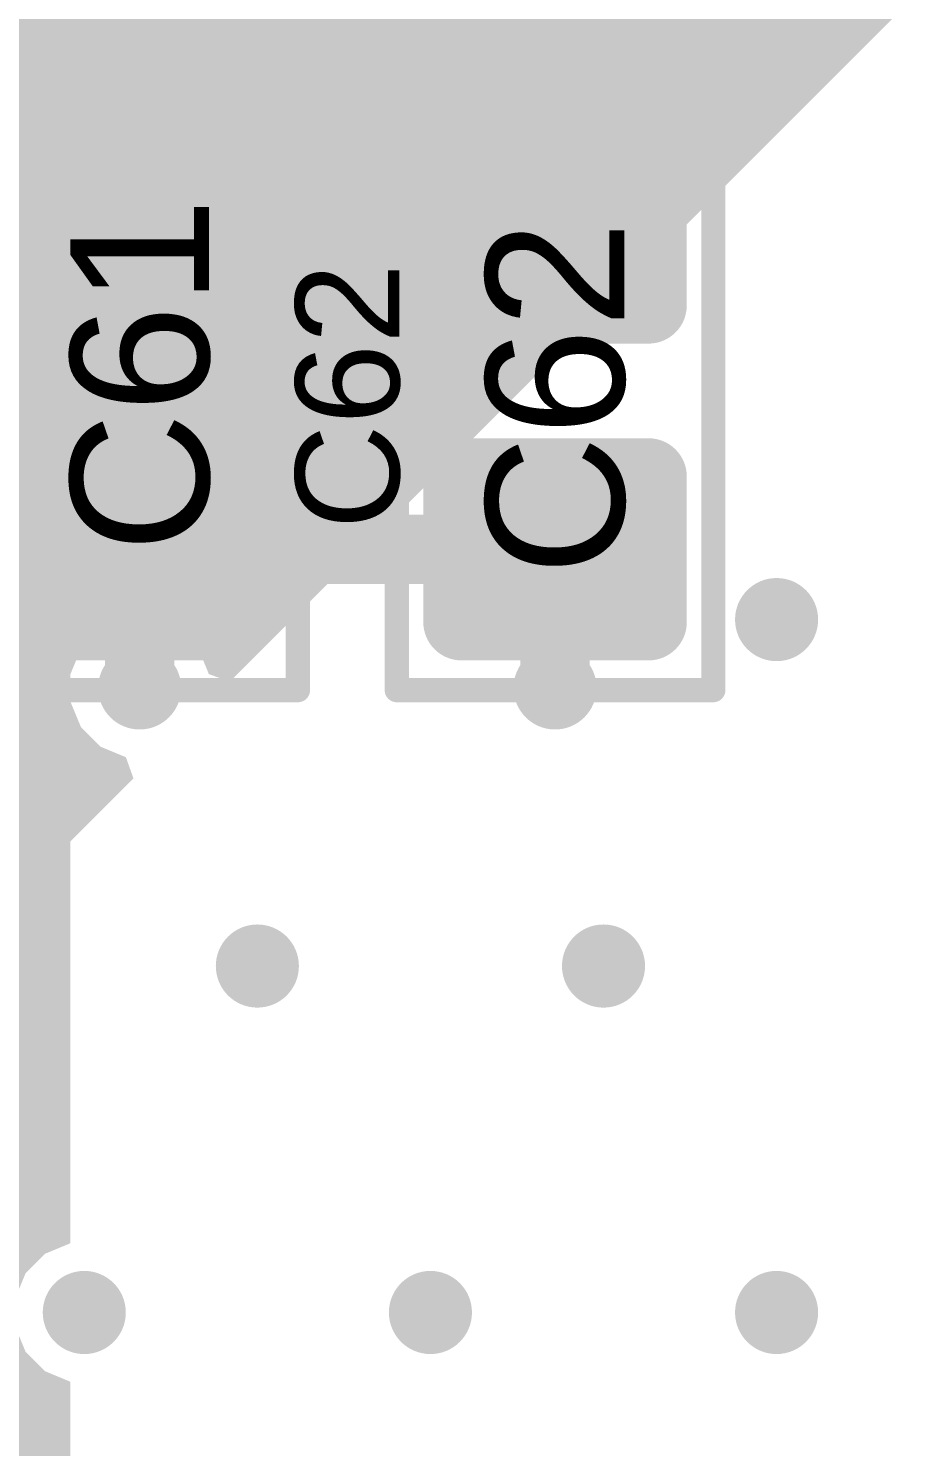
# Model space of a CAD drawing. Header units: inches. Extents: x -3 to 191, y -18 to 93.
# Drawn here: x 104.7 to 111.03, y 13.13 to 23.37 of the extents above; entities that cross this region are included whole.
import ezdxf

# ---------------------------------------------------------------- set-up
doc = ezdxf.new("R2010")
doc.units = ezdxf.units.IN
for name, color, linetype in [('Bottom Layer', 5, 'Continuous'), ('GND 1', 90, 'Continuous'), ('GND 2', 156, 'Continuous'), ('Mechanical 13', 56, 'Continuous'), ('PWR', 16, 'Continuous'), ('Signal L4', 76, 'Continuous'), ('Top Layer', 1, 'Continuous'), ('Top Overlay', 2, 'Continuous'), ('Top Paste', 8, 'Continuous'), ('Top Solder', 216, 'Continuous'), ('Via Holes', 16, 'Continuous')]:
    doc.layers.add(name, color=color, linetype=linetype)
doc.styles.add('Arial', font='', dxfattribs={"height": 0.2})
doc.styles.get('Arial').set_extended_font_data('Arial')

# ---------------------------------------------------------------- blocks, each defined once
blk = doc.blocks.new('CAP_0805_463')
at = {"layer": 'Top Layer'}
h = blk.add_hatch(color=1, dxfattribs=at)
edge = h.paths.add_edge_path()
edge.add_arc((-1.66799895, 0.67499865), 0.17500092, 90, 180)
edge.add_line((-1.84299987, 0.67499865), (-1.84299987, -0.67499865))
edge.add_arc((-1.66799895, -0.67499865), 0.17500092, 180, 270)
edge.add_line((-1.66799895, -0.84999957), (-0.6180010500000002, -0.84999957))
edge.add_arc((-0.61800105, -0.67499865), 0.17500092, 270, 360)
edge.add_line((-0.44300013, -0.67499865), (-0.44300013, 0.67499865))
edge.add_arc((-0.61800105, 0.67499865), 0.17500092, 0, 90)
edge.add_line((-0.61800105, 0.84999957), (-1.66799895, 0.84999957))
h = blk.add_hatch(color=1, dxfattribs=at)
edge = h.paths.add_edge_path()
edge.add_arc((0.61800105, 0.67499865), 0.17500092, 90, 180)
edge.add_line((0.44300013, 0.67499865), (0.44300013, -0.67499865))
edge.add_arc((0.61800105, -0.67499865), 0.17500092, 180, 270)
edge.add_line((0.61800105, -0.84999957), (1.66799895, -0.84999957))
edge.add_arc((1.66799895, -0.67499865), 0.17500092, 270, 360)
edge.add_line((1.84299987, -0.67499865), (1.84299987, 0.67499865))
edge.add_arc((1.66799895, 0.67499865), 0.17500092, 0, 90)
edge.add_line((1.66799895, 0.84999957), (0.6180010500000002, 0.84999957))
at = {"layer": 'Top Paste'}
h = blk.add_hatch(color=8, dxfattribs=at)
edge = h.paths.add_edge_path()
edge.add_arc((-1.66799895, 0.67499865), 0.17500092, 90, 180)
edge.add_line((-1.84299987, 0.67499865), (-1.84299987, -0.67499865))
edge.add_arc((-1.66799895, -0.67499865), 0.17500092, 180, 270)
edge.add_line((-1.66799895, -0.84999957), (-0.6180010500000002, -0.84999957))
edge.add_arc((-0.61800105, -0.67499865), 0.17500092, 270, 360)
edge.add_line((-0.44300013, -0.67499865), (-0.44300013, 0.67499865))
edge.add_arc((-0.61800105, 0.67499865), 0.17500092, 0, 90)
edge.add_line((-0.61800105, 0.84999957), (-1.66799895, 0.84999957))
h = blk.add_hatch(color=8, dxfattribs=at)
edge = h.paths.add_edge_path()
edge.add_arc((0.61800105, 0.67499865), 0.17500092, 90, 180)
edge.add_line((0.44300013, 0.67499865), (0.44300013, -0.67499865))
edge.add_arc((0.61800105, -0.67499865), 0.17500092, 180, 270)
edge.add_line((0.61800105, -0.84999957), (1.66799895, -0.84999957))
edge.add_arc((1.66799895, -0.67499865), 0.17500092, 270, 360)
edge.add_line((1.84299987, -0.67499865), (1.84299987, 0.67499865))
edge.add_arc((1.66799895, 0.67499865), 0.17500092, 0, 90)
edge.add_line((1.66799895, 0.84999957), (0.6180010500000002, 0.84999957))
at = {"layer": 'Top Solder'}
h = blk.add_hatch(color=216, dxfattribs=at)
edge = h.paths.add_edge_path()
edge.add_arc((-1.66799895, 0.67499865), 0.2766009199999999, 90, 180)
edge.add_line((-1.94459987, 0.67499865), (-1.94459987, -0.67499865))
edge.add_arc((-1.66799895, -0.67499865), 0.2766009199999999, 180, 270)
edge.add_line((-1.66799895, -0.95159957), (-0.6180010500000002, -0.95159957))
edge.add_arc((-0.61800105, -0.67499865), 0.2766009199999999, 270, 360)
edge.add_line((-0.34140013, -0.67499865), (-0.34140013, 0.67499865))
edge.add_arc((-0.61800105, 0.67499865), 0.2766009199999999, 0, 90)
edge.add_line((-0.61800105, 0.95159957), (-1.66799895, 0.95159957))
h = blk.add_hatch(color=216, dxfattribs=at)
edge = h.paths.add_edge_path()
edge.add_arc((0.61800105, 0.67499865), 0.2766009199999999, 90, 180)
edge.add_line((0.34140013, 0.67499865), (0.34140013, -0.67499865))
edge.add_arc((0.61800105, -0.67499865), 0.2766009199999999, 180, 270)
edge.add_line((0.61800105, -0.95159957), (1.66799895, -0.95159957))
edge.add_arc((1.66799895, -0.67499865), 0.2766009199999999, 270, 360)
edge.add_line((1.94459987, -0.67499865), (1.94459987, 0.67499865))
edge.add_arc((1.66799895, 0.67499865), 0.2766009199999999, 0, 90)
edge.add_line((1.66799895, 0.95159957), (0.6180010500000002, 0.95159957))
at = {"layer": 'Mechanical 13'}
for points in [[(-2.159, 1.143, 0.17500092, 0.17500092, 0), (-2.159, -1.143, 0.17500092, 0.17500092, 0)], [(-2.159, 1.143, 0.17500092, 0.17500092, 0), (2.159, 1.143, 0.17500092, 0.17500092, 0)], [(2.159, 1.143, 0.17500092, 0.17500092, 0), (2.159, -1.143, 0.17500092, 0.17500092, 0)], [(-2.159, -1.143, 0.17500092, 0.17500092, 0), (2.159, -1.143, 0.17500092, 0.17500092, 0)]]:
    blk.add_lwpolyline(points, format="xyseb", dxfattribs=at)
for points in [[(-2.20274896, 1.143, 0.08750045999999999, 0.08750045999999999, 1), (-2.11525104, 1.143, 0.08750045999999999, 0.08750045999999999, 1)], [(-2.20274896, 1.143, 0.08750045999999999, 0.08750045999999999, 1), (-2.11525104, 1.143, 0.08750045999999999, 0.08750045999999999, 1)], [(2.11525104, 1.143, 0.08750045999999999, 0.08750045999999999, 1), (2.20274896, 1.143, 0.08750045999999999, 0.08750045999999999, 1)], [(2.11525104, 1.143, 0.08750045999999999, 0.08750045999999999, 1), (2.20274896, 1.143, 0.08750045999999999, 0.08750045999999999, 1)], [(-2.20274896, -1.143, 0.08750045999999999, 0.08750045999999999, 1), (-2.11525104, -1.143, 0.08750045999999999, 0.08750045999999999, 1)], [(-2.20274896, -1.143, 0.08750045999999999, 0.08750045999999999, 1), (-2.11525104, -1.143, 0.08750045999999999, 0.08750045999999999, 1)], [(2.11525104, -1.143, 0.08750045999999999, 0.08750045999999999, 1), (2.20274896, -1.143, 0.08750045999999999, 0.08750045999999999, 1)], [(2.11525104, -1.143, 0.08750045999999999, 0.08750045999999999, 1), (2.20274896, -1.143, 0.08750045999999999, 0.08750045999999999, 1)]]:
    blk.add_lwpolyline(points, format="xyseb", close=True, dxfattribs=at)
at = {"layer": 'Mechanical 13', "style": 'Arial'}
blk.add_text('C62', height=1.00000054, dxfattribs=at).set_placement((-1.33290056, -0.49983644))
blk = doc.blocks.new('CAP_0805_464')
at = {"layer": 'Top Layer'}
h = blk.add_hatch(color=1, dxfattribs=at)
edge = h.paths.add_edge_path()
edge.add_arc((-1.66799895, 0.67499865), 0.17500092, 90, 180)
edge.add_line((-1.84299987, 0.67499865), (-1.84299987, -0.67499865))
edge.add_arc((-1.66799895, -0.67499865), 0.17500092, 180, 270)
edge.add_line((-1.66799895, -0.84999957), (-0.6180010500000002, -0.84999957))
edge.add_arc((-0.61800105, -0.67499865), 0.17500092, 270, 360)
edge.add_line((-0.44300013, -0.67499865), (-0.44300013, 0.67499865))
edge.add_arc((-0.61800105, 0.67499865), 0.17500092, 0, 90)
edge.add_line((-0.61800105, 0.84999957), (-1.66799895, 0.84999957))
h = blk.add_hatch(color=1, dxfattribs=at)
edge = h.paths.add_edge_path()
edge.add_arc((0.61800105, 0.67499865), 0.17500092, 90, 180)
edge.add_line((0.44300013, 0.67499865), (0.44300013, -0.67499865))
edge.add_arc((0.61800105, -0.67499865), 0.17500092, 180, 270)
edge.add_line((0.61800105, -0.84999957), (1.66799895, -0.84999957))
edge.add_arc((1.66799895, -0.67499865), 0.17500092, 270, 360)
edge.add_line((1.84299987, -0.67499865), (1.84299987, 0.67499865))
edge.add_arc((1.66799895, 0.67499865), 0.17500092, 0, 90)
edge.add_line((1.66799895, 0.84999957), (0.6180010500000002, 0.84999957))
at = {"layer": 'Top Paste'}
h = blk.add_hatch(color=8, dxfattribs=at)
edge = h.paths.add_edge_path()
edge.add_arc((-1.66799895, 0.67499865), 0.17500092, 90, 180)
edge.add_line((-1.84299987, 0.67499865), (-1.84299987, -0.67499865))
edge.add_arc((-1.66799895, -0.67499865), 0.17500092, 180, 270)
edge.add_line((-1.66799895, -0.84999957), (-0.6180010500000002, -0.84999957))
edge.add_arc((-0.61800105, -0.67499865), 0.17500092, 270, 360)
edge.add_line((-0.44300013, -0.67499865), (-0.44300013, 0.67499865))
edge.add_arc((-0.61800105, 0.67499865), 0.17500092, 0, 90)
edge.add_line((-0.61800105, 0.84999957), (-1.66799895, 0.84999957))
h = blk.add_hatch(color=8, dxfattribs=at)
edge = h.paths.add_edge_path()
edge.add_arc((0.61800105, 0.67499865), 0.17500092, 90, 180)
edge.add_line((0.44300013, 0.67499865), (0.44300013, -0.67499865))
edge.add_arc((0.61800105, -0.67499865), 0.17500092, 180, 270)
edge.add_line((0.61800105, -0.84999957), (1.66799895, -0.84999957))
edge.add_arc((1.66799895, -0.67499865), 0.17500092, 270, 360)
edge.add_line((1.84299987, -0.67499865), (1.84299987, 0.67499865))
edge.add_arc((1.66799895, 0.67499865), 0.17500092, 0, 90)
edge.add_line((1.66799895, 0.84999957), (0.6180010500000002, 0.84999957))
at = {"layer": 'Top Solder'}
h = blk.add_hatch(color=216, dxfattribs=at)
edge = h.paths.add_edge_path()
edge.add_arc((-1.66799895, 0.67499865), 0.2766009199999999, 90, 180)
edge.add_line((-1.94459987, 0.67499865), (-1.94459987, -0.67499865))
edge.add_arc((-1.66799895, -0.67499865), 0.2766009199999999, 180, 270)
edge.add_line((-1.66799895, -0.95159957), (-0.6180010500000002, -0.95159957))
edge.add_arc((-0.61800105, -0.67499865), 0.2766009199999999, 270, 360)
edge.add_line((-0.34140013, -0.67499865), (-0.34140013, 0.67499865))
edge.add_arc((-0.61800105, 0.67499865), 0.2766009199999999, 0, 90)
edge.add_line((-0.61800105, 0.95159957), (-1.66799895, 0.95159957))
h = blk.add_hatch(color=216, dxfattribs=at)
edge = h.paths.add_edge_path()
edge.add_arc((0.61800105, 0.67499865), 0.2766009199999999, 90, 180)
edge.add_line((0.34140013, 0.67499865), (0.34140013, -0.67499865))
edge.add_arc((0.61800105, -0.67499865), 0.2766009199999999, 180, 270)
edge.add_line((0.61800105, -0.95159957), (1.66799895, -0.95159957))
edge.add_arc((1.66799895, -0.67499865), 0.2766009199999999, 270, 360)
edge.add_line((1.94459987, -0.67499865), (1.94459987, 0.67499865))
edge.add_arc((1.66799895, 0.67499865), 0.2766009199999999, 0, 90)
edge.add_line((1.66799895, 0.95159957), (0.6180010500000002, 0.95159957))
at = {"layer": 'Mechanical 13'}
for points in [[(-2.159, 1.143, 0.17500092, 0.17500092, 0), (-2.159, -1.143, 0.17500092, 0.17500092, 0)], [(-2.159, 1.143, 0.17500092, 0.17500092, 0), (2.159, 1.143, 0.17500092, 0.17500092, 0)], [(2.159, 1.143, 0.17500092, 0.17500092, 0), (2.159, -1.143, 0.17500092, 0.17500092, 0)], [(-2.159, -1.143, 0.17500092, 0.17500092, 0), (2.159, -1.143, 0.17500092, 0.17500092, 0)]]:
    blk.add_lwpolyline(points, format="xyseb", dxfattribs=at)
for points in [[(-2.20274896, 1.143, 0.08750045999999999, 0.08750045999999999, 1), (-2.11525104, 1.143, 0.08750045999999999, 0.08750045999999999, 1)], [(-2.20274896, 1.143, 0.08750045999999999, 0.08750045999999999, 1), (-2.11525104, 1.143, 0.08750045999999999, 0.08750045999999999, 1)], [(2.11525104, 1.143, 0.08750045999999999, 0.08750045999999999, 1), (2.20274896, 1.143, 0.08750045999999999, 0.08750045999999999, 1)], [(2.11525104, 1.143, 0.08750045999999999, 0.08750045999999999, 1), (2.20274896, 1.143, 0.08750045999999999, 0.08750045999999999, 1)], [(-2.20274896, -1.143, 0.08750045999999999, 0.08750045999999999, 1), (-2.11525104, -1.143, 0.08750045999999999, 0.08750045999999999, 1)], [(-2.20274896, -1.143, 0.08750045999999999, 0.08750045999999999, 1), (-2.11525104, -1.143, 0.08750045999999999, 0.08750045999999999, 1)], [(2.11525104, -1.143, 0.08750045999999999, 0.08750045999999999, 1), (2.20274896, -1.143, 0.08750045999999999, 0.08750045999999999, 1)], [(2.11525104, -1.143, 0.08750045999999999, 0.08750045999999999, 1), (2.20274896, -1.143, 0.08750045999999999, 0.08750045999999999, 1)]]:
    blk.add_lwpolyline(points, format="xyseb", close=True, dxfattribs=at)
at = {"layer": 'Mechanical 13', "style": 'Arial'}
blk.add_text('C61', height=1.00000054, dxfattribs=at).set_placement((-1.16628926, -0.49983898))

msp = doc.modelspace()

# ---------------------------------------------------------------- hatches: boundary and pattern name
at = {"layer": 'Bottom Layer'}
h = msp.add_hatch(color=5, dxfattribs=at)
edge = h.paths.add_edge_path()
edge.add_arc((107.00001206, 21.89299914), 0.2999994, 0, 360)
h = msp.add_hatch(color=5, dxfattribs=at)
edge = h.paths.add_edge_path()
edge.add_arc((110.10001602, 19.0999999), 0.2999994, 0, 360)
h = msp.add_hatch(color=5, dxfattribs=at)
edge = h.paths.add_edge_path()
edge.add_arc((105.49999982, 18.6069986), 0.2999994, 0, 360)
h = msp.add_hatch(color=5, dxfattribs=at)
edge = h.paths.add_edge_path()
edge.add_arc((108.4999989, 18.6069986), 0.2999994, 0, 360)
h = msp.add_hatch(color=5, dxfattribs=at)
edge = h.paths.add_edge_path()
edge.add_arc((106.3500159, 16.59999982), 0.2999994, 0, 360)
h = msp.add_hatch(color=5, dxfattribs=at)
edge = h.paths.add_edge_path()
edge.add_arc((108.85001598, 16.59999982), 0.2999994, 0, 360)
h = msp.add_hatch(color=5, dxfattribs=at)
edge = h.paths.add_edge_path()
edge.add_arc((105.10001586, 14.09999974), 0.2999994, 0, 360)
h = msp.add_hatch(color=5, dxfattribs=at)
edge = h.paths.add_edge_path()
edge.add_arc((107.60001594, 14.09999974), 0.2999994, 0, 360)
h = msp.add_hatch(color=5, dxfattribs=at)
edge = h.paths.add_edge_path()
edge.add_arc((110.10001602, 14.09999974), 0.2999994, 0, 360)
at = {"layer": 'GND 1'}
h = msp.add_hatch(color=90, dxfattribs=at)
edge = h.paths.add_edge_path()
edge.add_arc((107.00001206, 21.89299914), 0.2999994, 0, 360)
h = msp.add_hatch(color=90, dxfattribs=at)
edge = h.paths.add_edge_path()
edge.add_arc((110.10001602, 19.0999999), 0.2999994, 0, 360)
h = msp.add_hatch(color=90, dxfattribs=at)
edge = h.paths.add_edge_path()
edge.add_arc((105.49999982, 18.6069986), 0.2999994, 0, 360)
h = msp.add_hatch(color=90, dxfattribs=at)
edge = h.paths.add_edge_path()
edge.add_arc((108.4999989, 18.6069986), 0.2999994, 0, 360)
h = msp.add_hatch(color=90, dxfattribs=at)
edge = h.paths.add_edge_path()
edge.add_arc((106.3500159, 16.59999982), 0.2999994, 0, 360)
h = msp.add_hatch(color=90, dxfattribs=at)
edge = h.paths.add_edge_path()
edge.add_arc((108.85001598, 16.59999982), 0.2999994, 0, 360)
h = msp.add_hatch(color=90, dxfattribs=at)
edge = h.paths.add_edge_path()
edge.add_arc((105.10001586, 14.09999974), 0.2999994, 0, 360)
h = msp.add_hatch(color=90, dxfattribs=at)
edge = h.paths.add_edge_path()
edge.add_arc((107.60001594, 14.09999974), 0.2999994, 0, 360)
h = msp.add_hatch(color=90, dxfattribs=at)
edge = h.paths.add_edge_path()
edge.add_arc((110.10001602, 14.09999974), 0.2999994, 0, 360)
at = {"layer": 'GND 2'}
h = msp.add_hatch(color=156, dxfattribs=at)
edge = h.paths.add_edge_path()
edge.add_arc((107.00001206, 21.89299914), 0.2999994, 0, 360)
h = msp.add_hatch(color=156, dxfattribs=at)
edge = h.paths.add_edge_path()
edge.add_arc((110.10001602, 19.0999999), 0.2999994, 0, 360)
h = msp.add_hatch(color=156, dxfattribs=at)
edge = h.paths.add_edge_path()
edge.add_arc((105.49999982, 18.6069986), 0.2999994, 0, 360)
h = msp.add_hatch(color=156, dxfattribs=at)
edge = h.paths.add_edge_path()
edge.add_arc((108.4999989, 18.6069986), 0.2999994, 0, 360)
h = msp.add_hatch(color=156, dxfattribs=at)
edge = h.paths.add_edge_path()
edge.add_arc((106.3500159, 16.59999982), 0.2999994, 0, 360)
h = msp.add_hatch(color=156, dxfattribs=at)
edge = h.paths.add_edge_path()
edge.add_arc((108.85001598, 16.59999982), 0.2999994, 0, 360)
h = msp.add_hatch(color=156, dxfattribs=at)
edge = h.paths.add_edge_path()
edge.add_arc((105.10001586, 14.09999974), 0.2999994, 0, 360)
h = msp.add_hatch(color=156, dxfattribs=at)
edge = h.paths.add_edge_path()
edge.add_arc((107.60001594, 14.09999974), 0.2999994, 0, 360)
h = msp.add_hatch(color=156, dxfattribs=at)
edge = h.paths.add_edge_path()
edge.add_arc((110.10001602, 14.09999974), 0.2999994, 0, 360)
at = {"layer": 'PWR'}
h = msp.add_hatch(color=16, dxfattribs=at)
h.paths.add_polyline_path([(129.50000008, 26.9999968), (127.50000154, 25.0000008), (112.50000106, 25.0000008), (108.4999989, 20.99999864), (106.15200004, 18.65199978), (105.99999882, 18.70645738), (105.9238801, 18.89022638), (105.7832276, 19.03087888), (105.59945606, 19.1069976), (105.40054358, 19.1069976), (105.21677204, 19.03087888), (105.07611954, 18.89022638), (105.00000082, 18.70645484), (105.00000082, 18.50754236), (105.07611954, 18.32377082), (105.21677204, 18.18311832), (105.40054104, 18.1069996), (105.45499864, 17.95499838), (105.00000082, 17.49999802), (105.00000082, 14.5997676), (104.81678808, 14.52388002), (104.67613558, 14.38322752), (104.60001686, 14.19945598), (104.60001686, 14.0005435), (104.67613558, 13.81677196), (104.81678808, 13.67611946), (105.00000082, 13.60023188), (104.99999828, 9.599767439999999), (104.81678808, 9.52387986), (104.67613558, 9.38322736), (104.60001686, 9.199455819999999), (104.60001686, 9.00054334), (104.67613558, 8.8167718), (104.81678808, 8.6761193), (104.99999828, 8.60023172), (104.99999828, 7.4999977), (105.8500169, 6.649981619999999), (105.8500169, 6.50054326), (105.92613562, 6.316771719999999), (106.06678812, 6.176119219999999), (106.25055966, 6.100000499999999), (106.39999802, 6.100000499999999), (106.49999782, 6.000000699999999), (146.0000001, 6.000000699999999), (146.14409684, 6.144097439999999), (146.25056094, 6.100000499999999), (146.44947342, 6.100000499999999), (146.63324496, 6.176119219999999), (146.77389746, 6.316771719999999), (146.85001618, 6.50054326), (146.85001618, 6.699455739999999), (146.80591924, 6.8059173), (147.49999964, 7.4999977), (147.49999964, 21.69289032), (147.543012, 21.73590268), (147.61913072, 21.91967422), (147.61913072, 22.1185867), (147.543012, 22.30235824), (147.49999964, 22.3453706), (147.49999964, 25.9999988), (147.83215036, 26.33214952), (147.87023258, 26.34792291999999), (148.01088508, 26.48857542), (148.02665848, 26.52665764), (148.19801704, 26.69801619999999), (148.35001826, 26.63505468), (148.35001826, 26.5005439), (148.42613698, 26.31677236), (148.56678948, 26.17611986), (148.75056102, 26.10000114), (148.9494735, 26.10000114), (149.13324504, 26.17611986), (149.27389754, 26.31677236), (149.35001626, 26.5005439), (149.35001626, 26.69945638), (149.27389754, 26.88322792), (149.13324504, 27.02388042), (148.9494735, 27.09999914), (148.81496272, 27.09999914), (148.7520012, 27.25200036), (148.9880434, 27.48804256), (149.08047146, 27.48804256), (149.264243, 27.56416128), (149.4048955, 27.70481378), (149.48101422, 27.88858532), (149.48101422, 27.98101338), (150.15905706, 28.65905622), (150.254716, 28.56339728), (150.43848754, 28.48727856), (150.63740002, 28.48727856), (150.82117156, 28.56339728), (150.96182406, 28.70404978), (151.03794278, 28.88782132), (151.03794278, 29.00000042), (152.10024444, 29.00000042), (152.1761371, 28.81677244), (152.3167896, 28.67611994), (152.50056114, 28.60000122), (152.69947362, 28.60000122), (152.88324516, 28.67611994), (153.02389766, 28.81677244), (153.09979032, 29.00000042), (154.60024452, 29.00000042), (154.67613718, 28.81677244), (154.81678968, 28.67611994), (155.00056122, 28.60000122), (155.1994737, 28.60000122), (155.38324524, 28.67611994), (155.52389774, 28.81677244), (155.5997904, 29.00000042), (156.00000042, 29.00000042), (156.00000042, 27.50000088), (154.49999834, 25.9999988), (152.49999726, 25.9999988), (150.74044782, 24.24044936), (150.56618096, 24.28114524), (150.52389758, 24.38322784), (150.38324508, 24.52388034), (150.19947354, 24.59999906), (150.00056106, 24.59999906), (149.81678952, 24.52388034), (149.67613702, 24.38322784), (149.6000183, 24.1994563), (149.6000183, 24.00054382), (149.67613702, 23.81677228), (149.81678952, 23.67611978), (149.91887212, 23.6338364), (149.99999972, 23.49999872), (149.99999972, 19.59976522), (149.81678952, 19.52388018), (149.67613702, 19.38322768), (149.6000183, 19.19945614), (149.6000183, 19.00054366), (149.67613702, 18.81677212), (149.81678952, 18.67611962), (149.99999972, 18.60023458), (149.99999972, 14.59976506), (149.81678952, 14.52388002), (149.67613702, 14.38322752), (149.6000183, 14.19945598), (149.6000183, 14.0005435), (149.67613702, 13.81677196), (149.81678952, 13.67611946), (149.99999972, 13.60023442), (149.99999972, 9.599764899999998), (149.81678952, 9.52387986), (149.67613702, 9.38322736), (149.6000183, 9.199455819999999), (149.6000183, 9.00054334), (149.67613702, 8.8167718), (149.81678952, 8.6761193), (149.99999972, 8.600234259999999), (149.99999972, 4.59976474), (149.81678952, 4.5238797), (149.67613702, 4.383227199999999), (149.6000183, 4.19945566), (149.6000183, 4.000543179999999), (149.67613702, 3.81677164), (149.81678952, 3.67611914), (149.99999972, 3.6002341), (149.99999972, 2.99999908), (101.5000002, 2.99999908), (101.5000002, 6.120930099999999), (101.63324352, 6.176119219999999), (101.77389602, 6.316771719999999), (101.85001474, 6.50054326), (101.85001474, 6.699455739999999), (101.77389602, 6.883227279999999), (101.63324352, 7.02387978), (101.5000002, 7.079068899999999), (101.5000002, 11.12093026), (101.63324352, 11.17611938), (101.77389602, 11.31677188), (101.85001474, 11.50054342), (101.85001474, 11.6994559), (101.77389602, 11.88322744), (101.63324352, 12.02387994), (101.5000002, 12.07906906), (101.5000002, 29.49999942), (103.50000128, 31.5000005), (110.85024312, 31.5000005), (110.92613578, 31.31677252), (111.06678828, 31.17612002), (111.25055982, 31.1000013), (111.4494723, 31.1000013), (111.63324384, 31.17612002), (111.77389634, 31.31677252), (111.849789, 31.5000005), (113.3502432, 31.5000005), (113.42613586, 31.31677252), (113.56678836, 31.17612002), (113.7505599, 31.1000013), (113.94947238, 31.1000013), (114.13324392, 31.17612002), (114.27389642, 31.31677252), (114.34978908, 31.5000005), (115.85024328, 31.5000005), (115.92613594, 31.31677252), (116.06678844, 31.17612002), (116.25055998, 31.1000013), (116.44947246, 31.1000013), (116.633244, 31.17612002), (116.7738965, 31.31677252), (116.84978916, 31.5000005), (118.35024336, 31.5000005), (118.42613602, 31.31677252), (118.56678852, 31.17612002), (118.75056006, 31.1000013), (118.94947254, 31.1000013), (119.13324408, 31.17612002), (119.27389658, 31.31677252), (119.34978924, 31.5000005), (120.85024344, 31.5000005), (120.9261361, 31.31677252), (121.0667886, 31.17612002), (121.25056014, 31.1000013), (121.44947262, 31.1000013), (121.63324416, 31.17612002), (121.77389666, 31.31677252), (121.84978932, 31.5000005), (123.35024352, 31.5000005), (123.42613618, 31.31677252), (123.56678868, 31.17612002), (123.75056022, 31.1000013), (123.9494727, 31.1000013), (124.13324424, 31.17612002), (124.27389674, 31.31677252), (124.3497894, 31.5000005), (125.8502436, 31.5000005), (125.92613626, 31.31677252), (126.06678876, 31.17612002), (126.2505603, 31.1000013), (126.44947278, 31.1000013), (126.63324432, 31.17612002), (126.77389682, 31.31677252), (126.84978948, 31.5000005), (128.35024368, 31.5000005), (128.42613634, 31.31677252), (128.56678884, 31.17612002), (128.75056038, 31.1000013), (128.94947286, 31.1000013), (129.1332444, 31.17612002), (129.2738969, 31.31677252), (129.34978956, 31.5000005), (129.50000008, 31.5000005)])
h.paths.add_polyline_path([(125.19947274, 29.59999922), (125.00056026, 29.59999922), (124.81678872, 29.5238805), (124.67613622, 29.383228), (124.6000175, 29.19945646), (124.6000175, 29.00054398), (124.67613622, 28.81677244), (124.81678872, 28.67611994), (125.00056026, 28.60000122), (125.19947274, 28.60000122), (125.38324428, 28.67611994), (125.52389678, 28.81677244), (125.6000155, 29.00054398), (125.6000155, 29.19945646), (125.52389678, 29.383228), (125.38324428, 29.5238805)], flags=0)
h.paths.add_polyline_path([(122.69947266, 29.59999922), (122.50056018, 29.59999922), (122.31678864, 29.5238805), (122.17613614, 29.383228), (122.10001742, 29.19945646), (122.10001742, 29.00054398), (122.17613614, 28.81677244), (122.31678864, 28.67611994), (122.50056018, 28.60000122), (122.69947266, 28.60000122), (122.8832442, 28.67611994), (123.0238967, 28.81677244), (123.10001542, 29.00054398), (123.10001542, 29.19945646), (123.0238967, 29.383228), (122.8832442, 29.5238805)], flags=0)
h.paths.add_polyline_path([(120.19947258, 29.59999922), (120.0005601, 29.59999922), (119.81678856, 29.5238805), (119.67613606, 29.383228), (119.60001734, 29.19945646), (119.60001734, 29.00054398), (119.67613606, 28.81677244), (119.81678856, 28.67611994), (120.0005601, 28.60000122), (120.19947258, 28.60000122), (120.38324412, 28.67611994), (120.52389662, 28.81677244), (120.60001534, 29.00054398), (120.60001534, 29.19945646), (120.52389662, 29.383228), (120.38324412, 29.5238805)], flags=0)
h.paths.add_polyline_path([(117.6994725, 29.59999922), (117.50056002, 29.59999922), (117.31678848, 29.5238805), (117.17613598, 29.383228), (117.10001726, 29.19945646), (117.10001726, 29.00054398), (117.17613598, 28.81677244), (117.31678848, 28.67611994), (117.50056002, 28.60000122), (117.6994725, 28.60000122), (117.88324404, 28.67611994), (118.02389654, 28.81677244), (118.10001526, 29.00054398), (118.10001526, 29.19945646), (118.02389654, 29.383228), (117.88324404, 29.5238805)], flags=0)
h.paths.add_polyline_path([(115.19947242, 29.59999922), (115.00055994, 29.59999922), (114.8167884, 29.5238805), (114.6761359, 29.383228), (114.60001718, 29.19945646), (114.60001718, 29.00054398), (114.6761359, 28.81677244), (114.8167884, 28.67611994), (115.00055994, 28.60000122), (115.19947242, 28.60000122), (115.38324396, 28.67611994), (115.52389646, 28.81677244), (115.60001518, 29.00054398), (115.60001518, 29.19945646), (115.52389646, 29.383228), (115.38324396, 29.5238805)], flags=0)
h.paths.add_polyline_path([(112.69947234, 29.59999922), (112.50055986, 29.59999922), (112.31678832, 29.5238805), (112.17613582, 29.383228), (112.1000171, 29.19945646), (112.1000171, 29.00054398), (112.17613582, 28.81677244), (112.31678832, 28.67611994), (112.50055986, 28.60000122), (112.69947234, 28.60000122), (112.88324388, 28.67611994), (113.02389638, 28.81677244), (113.1000151, 29.00054398), (113.1000151, 29.19945646), (113.02389638, 29.383228), (112.88324388, 29.5238805)], flags=0)
h.paths.add_polyline_path([(108.59945514, 27.10699684), (108.40054266, 27.10699684), (108.21677112, 27.03087812), (108.07611862, 26.89022562), (107.9999999, 26.70645408), (107.9999999, 26.5075416), (108.07611862, 26.32377006), (108.21677112, 26.18311756), (108.40054266, 26.10699884), (108.59945514, 26.10699884), (108.78322668, 26.18311756), (108.92387918, 26.32377006), (108.9999979, 26.5075416), (108.9999979, 26.70645408), (108.92387918, 26.89022562), (108.78322668, 27.03087812)], flags=0)
h.paths.add_polyline_path([(105.59945606, 27.10699684), (105.40054358, 27.10699684), (105.21677204, 27.03087812), (105.07611954, 26.89022562), (105.00000082, 26.70645408), (105.00000082, 26.5075416), (105.07611954, 26.32377006), (105.21677204, 26.18311756), (105.40054358, 26.10699884), (105.59945606, 26.10699884), (105.7832276, 26.18311756), (105.9238801, 26.32377006), (105.99999882, 26.5075416), (105.99999882, 26.70645408), (105.9238801, 26.89022562), (105.7832276, 27.03087812)], flags=0)
h.paths.add_polyline_path([(103.94947206, 27.09999914), (103.75055958, 27.09999914), (103.56678804, 27.02388042), (103.42613554, 26.88322792), (103.35001682, 26.69945638), (103.35001682, 26.5005439), (103.42613554, 26.31677236), (103.56678804, 26.17611986), (103.75055958, 26.10000114), (103.94947206, 26.10000114), (104.1332436, 26.17611986), (104.2738961, 26.31677236), (104.35001482, 26.5005439), (104.35001482, 26.69945638), (104.2738961, 26.88322792), (104.1332436, 27.02388042)], flags=0)
h.paths.add_polyline_path([(110.19947226, 24.59999906), (110.00055978, 24.59999906), (109.81678824, 24.52388034), (109.67613574, 24.38322784), (109.60001702, 24.1994563), (109.60001702, 24.00054382), (109.67613574, 23.81677228), (109.81678824, 23.67611978), (110.00055978, 23.60000106), (110.19947226, 23.60000106), (110.3832438, 23.67611978), (110.5238963, 23.81677228), (110.60001502, 24.00054382), (110.60001502, 24.1994563), (110.5238963, 24.38322784), (110.3832438, 24.52388034)], flags=0)
h.paths.add_polyline_path([(147.69947346, 4.599998419999999), (147.50056098, 4.599998419999999), (147.31678944, 4.5238797), (147.17613694, 4.383227199999999), (147.10001822, 4.19945566), (147.10001822, 4.000543179999999), (147.17613694, 3.81677164), (147.31678944, 3.67611914), (147.50056098, 3.60000042), (147.69947346, 3.60000042), (147.883245, 3.67611914), (148.0238975, 3.81677164), (148.10001622, 4.000543179999999), (148.10001622, 4.19945566), (148.0238975, 4.383227199999999), (147.883245, 4.5238797)], flags=0)
h = msp.add_hatch(color=16, dxfattribs=at)
edge = h.paths.add_edge_path()
edge.add_arc((107.00001206, 21.89299914), 0.2999994, 0, 360)
h = msp.add_hatch(color=16, dxfattribs=at)
edge = h.paths.add_edge_path()
edge.add_arc((110.10001602, 19.0999999), 0.2999994, 0, 360)
h = msp.add_hatch(color=16, dxfattribs=at)
edge = h.paths.add_edge_path()
edge.add_arc((105.49999982, 18.6069986), 0.2999994, 0, 360)
h = msp.add_hatch(color=16, dxfattribs=at)
edge = h.paths.add_edge_path()
edge.add_arc((108.4999989, 18.6069986), 0.2999994, 0, 360)
h = msp.add_hatch(color=16, dxfattribs=at)
edge = h.paths.add_edge_path()
edge.add_arc((106.3500159, 16.59999982), 0.2999994, 0, 360)
h = msp.add_hatch(color=16, dxfattribs=at)
edge = h.paths.add_edge_path()
edge.add_arc((108.85001598, 16.59999982), 0.2999994, 0, 360)
h = msp.add_hatch(color=16, dxfattribs=at)
edge = h.paths.add_edge_path()
edge.add_arc((105.10001586, 14.09999974), 0.2999994, 0, 360)
h = msp.add_hatch(color=16, dxfattribs=at)
edge = h.paths.add_edge_path()
edge.add_arc((107.60001594, 14.09999974), 0.2999994, 0, 360)
h = msp.add_hatch(color=16, dxfattribs=at)
edge = h.paths.add_edge_path()
edge.add_arc((110.10001602, 14.09999974), 0.2999994, 0, 360)
at = {"layer": 'Signal L4'}
h = msp.add_hatch(color=76, dxfattribs=at)
edge = h.paths.add_edge_path()
edge.add_arc((107.00001206, 21.89299914), 0.2999994, 0, 360)
h = msp.add_hatch(color=76, dxfattribs=at)
edge = h.paths.add_edge_path()
edge.add_arc((110.10001602, 19.0999999), 0.2999994, 0, 360)
h = msp.add_hatch(color=76, dxfattribs=at)
edge = h.paths.add_edge_path()
edge.add_arc((105.49999982, 18.6069986), 0.2999994, 0, 360)
h = msp.add_hatch(color=76, dxfattribs=at)
edge = h.paths.add_edge_path()
edge.add_arc((108.4999989, 18.6069986), 0.2999994, 0, 360)
h = msp.add_hatch(color=76, dxfattribs=at)
edge = h.paths.add_edge_path()
edge.add_arc((106.3500159, 16.59999982), 0.2999994, 0, 360)
h = msp.add_hatch(color=76, dxfattribs=at)
edge = h.paths.add_edge_path()
edge.add_arc((108.85001598, 16.59999982), 0.2999994, 0, 360)
h = msp.add_hatch(color=76, dxfattribs=at)
edge = h.paths.add_edge_path()
edge.add_arc((105.10001586, 14.09999974), 0.2999994, 0, 360)
h = msp.add_hatch(color=76, dxfattribs=at)
edge = h.paths.add_edge_path()
edge.add_arc((107.60001594, 14.09999974), 0.2999994, 0, 360)
h = msp.add_hatch(color=76, dxfattribs=at)
edge = h.paths.add_edge_path()
edge.add_arc((110.10001602, 14.09999974), 0.2999994, 0, 360)
at = {"layer": 'Top Layer'}
h = msp.add_hatch(color=1, dxfattribs=at)
edge = h.paths.add_edge_path()
edge.add_arc((107.00001206, 21.89299914), 0.2999994, 0, 360)
h = msp.add_hatch(color=1, dxfattribs=at)
edge = h.paths.add_edge_path()
edge.add_arc((110.10001602, 19.0999999), 0.2999994, 0, 360)
h = msp.add_hatch(color=1, dxfattribs=at)
edge = h.paths.add_edge_path()
edge.add_arc((105.49999982, 18.6069986), 0.2999994, 0, 360)
h = msp.add_hatch(color=1, dxfattribs=at)
edge = h.paths.add_edge_path()
edge.add_arc((108.4999989, 18.6069986), 0.2999994, 0, 360)
h = msp.add_hatch(color=1, dxfattribs=at)
edge = h.paths.add_edge_path()
edge.add_arc((106.3500159, 16.59999982), 0.2999994, 0, 360)
h = msp.add_hatch(color=1, dxfattribs=at)
edge = h.paths.add_edge_path()
edge.add_arc((108.85001598, 16.59999982), 0.2999994, 0, 360)
h = msp.add_hatch(color=1, dxfattribs=at)
edge = h.paths.add_edge_path()
edge.add_arc((105.10001586, 14.09999974), 0.2999994, 0, 360)
h = msp.add_hatch(color=1, dxfattribs=at)
edge = h.paths.add_edge_path()
edge.add_arc((107.60001594, 14.09999974), 0.2999994, 0, 360)
h = msp.add_hatch(color=1, dxfattribs=at)
edge = h.paths.add_edge_path()
edge.add_arc((110.10001602, 14.09999974), 0.2999994, 0, 360)
at = {"layer": 'Via Holes'}
h = msp.add_hatch(color=7, dxfattribs=at)
edge = h.paths.add_edge_path()
edge.add_arc((107.00001206, 21.89299914), 0.1499997, 0, 360)
h = msp.add_hatch(color=7, dxfattribs=at)
edge = h.paths.add_edge_path()
edge.add_arc((110.10001602, 19.0999999), 0.1499997, 0, 360)
h = msp.add_hatch(color=7, dxfattribs=at)
edge = h.paths.add_edge_path()
edge.add_arc((105.49999982, 18.6069986), 0.1499997, 0, 360)
h = msp.add_hatch(color=7, dxfattribs=at)
edge = h.paths.add_edge_path()
edge.add_arc((108.4999989, 18.6069986), 0.1499997, 0, 360)
h = msp.add_hatch(color=7, dxfattribs=at)
edge = h.paths.add_edge_path()
edge.add_arc((106.3500159, 16.59999982), 0.1499997, 0, 360)
h = msp.add_hatch(color=7, dxfattribs=at)
edge = h.paths.add_edge_path()
edge.add_arc((108.85001598, 16.59999982), 0.1499997, 0, 360)
h = msp.add_hatch(color=7, dxfattribs=at)
edge = h.paths.add_edge_path()
edge.add_arc((105.10001586, 14.09999974), 0.1499997, 0, 360)
h = msp.add_hatch(color=7, dxfattribs=at)
edge = h.paths.add_edge_path()
edge.add_arc((107.60001594, 14.09999974), 0.1499997, 0, 360)
h = msp.add_hatch(color=7, dxfattribs=at)
edge = h.paths.add_edge_path()
edge.add_arc((110.10001602, 14.09999974), 0.1499997, 0, 360)

# ---------------------------------------------------------------- linework, layer by layer
at = {"layer": 'PWR'}
msp.add_lwpolyline([(107.00001206, 21.89299914, 1.00000054, 1.00000054, 0), (107.00001206, 28.09999968, 1.00000054, 1.00000054, 0)], format="xyseb", dxfattribs=at)
msp.add_lwpolyline([(106.75001256, 21.89299914, 0.499999, 0.499999, 1), (107.25001156, 21.89299914, 0.499999, 0.499999, 1)], format="xyseb", close=True, dxfattribs=at)
at = {"layer": 'Top Layer'}
for points in [[(104.34201128, 20.8849976, 0.499999, 0.499999, 0), (105.35001282, 21.89299914, 0.499999, 0.499999, 0)], [(105.35001282, 21.89299914, 0.499999, 0.499999, 0), (105.50001252, 21.89299914, 0.499999, 0.499999, 0)], [(105.50001252, 21.89299914, 0.499999, 0.499999, 0), (107.00001206, 21.89299914, 0.499999, 0.499999, 0)], [(107.00001206, 21.89299914, 0.499999, 0.499999, 0), (108.5000116, 21.89299914, 0.499999, 0.499999, 0)], [(105.5000049, 19.60699152, 0.499999, 0.499999, 0), (105.50001252, 19.60699914, 0.499999, 0.499999, 0)], [(105.5000049, 18.60700368, 0.499999, 0.499999, 0), (105.5000049, 19.60699152, 0.499999, 0.499999, 0)], [(105.50001252, 19.60699914, 0.499999, 0.499999, 0), (108.5000116, 19.60699914, 0.499999, 0.499999, 0)], [(108.50000398, 19.60699152, 0.499999, 0.499999, 0), (108.5000116, 19.60699914, 0.499999, 0.499999, 0)], [(108.50000398, 18.60700368, 0.499999, 0.499999, 0), (108.50000398, 19.60699152, 0.499999, 0.499999, 0)], [(105.49999982, 18.6069986, 0.499999, 0.499999, 0), (105.5000049, 18.60700368, 0.499999, 0.499999, 0)], [(108.4999989, 18.6069986, 0.499999, 0.499999, 0), (108.50000398, 18.60700368, 0.499999, 0.499999, 0)]]:
    msp.add_lwpolyline(points, format="xyseb", dxfattribs=at)
for points in [[(105.22501434, 21.89299914, 0.2499995, 0.2499995, 1), (105.4750113, 21.89299914, 0.2499995, 0.2499995, 1)], [(105.22501434, 21.89299914, 0.2499995, 0.2499995, 1), (105.4750113, 21.89299914, 0.2499995, 0.2499995, 1)], [(105.37501404, 21.89299914, 0.2499995, 0.2499995, 1), (105.625011, 21.89299914, 0.2499995, 0.2499995, 1)], [(105.37501404, 21.89299914, 0.2499995, 0.2499995, 1), (105.625011, 21.89299914, 0.2499995, 0.2499995, 1)], [(106.87501358, 21.89299914, 0.2499995, 0.2499995, 1), (107.12501054, 21.89299914, 0.2499995, 0.2499995, 1)], [(106.87501358, 21.89299914, 0.2499995, 0.2499995, 1), (107.12501054, 21.89299914, 0.2499995, 0.2499995, 1)], [(108.37501312, 21.89299914, 0.2499995, 0.2499995, 1), (108.62501008, 21.89299914, 0.2499995, 0.2499995, 1)], [(105.37500642, 19.60699152, 0.2499995, 0.2499995, 1), (105.62500338, 19.60699152, 0.2499995, 0.2499995, 1)], [(105.37500642, 19.60699152, 0.2499995, 0.2499995, 1), (105.62500338, 19.60699152, 0.2499995, 0.2499995, 1)], [(105.37501404, 19.60699914, 0.2499995, 0.2499995, 1), (105.625011, 19.60699914, 0.2499995, 0.2499995, 1)], [(105.37501404, 19.60699914, 0.2499995, 0.2499995, 1), (105.625011, 19.60699914, 0.2499995, 0.2499995, 1)], [(108.3750055, 19.60699152, 0.2499995, 0.2499995, 1), (108.62500246, 19.60699152, 0.2499995, 0.2499995, 1)], [(108.3750055, 19.60699152, 0.2499995, 0.2499995, 1), (108.62500246, 19.60699152, 0.2499995, 0.2499995, 1)], [(108.37501312, 19.60699914, 0.2499995, 0.2499995, 1), (108.62501008, 19.60699914, 0.2499995, 0.2499995, 1)], [(108.37501312, 19.60699914, 0.2499995, 0.2499995, 1), (108.62501008, 19.60699914, 0.2499995, 0.2499995, 1)], [(105.37500134, 18.6069986, 0.2499995, 0.2499995, 1), (105.6249983, 18.6069986, 0.2499995, 0.2499995, 1)], [(105.37500642, 18.60700368, 0.2499995, 0.2499995, 1), (105.62500338, 18.60700368, 0.2499995, 0.2499995, 1)], [(105.37500642, 18.60700368, 0.2499995, 0.2499995, 1), (105.62500338, 18.60700368, 0.2499995, 0.2499995, 1)], [(108.37500042, 18.6069986, 0.2499995, 0.2499995, 1), (108.62499738, 18.6069986, 0.2499995, 0.2499995, 1)], [(108.3750055, 18.60700368, 0.2499995, 0.2499995, 1), (108.62500246, 18.60700368, 0.2499995, 0.2499995, 1)], [(108.3750055, 18.60700368, 0.2499995, 0.2499995, 1), (108.62500246, 18.60700368, 0.2499995, 0.2499995, 1)]]:
    msp.add_lwpolyline(points, format="xyseb", close=True, dxfattribs=at)

# ---------------------------------------------------------------- block references
at = {"rotation": 90}
for name, p in [('CAP_0805_464', (105.50001252, 20.74999914)), ('CAP_0805_463', (108.5000116, 20.74999914))]:
    msp.add_blockref(name, p, dxfattribs=at)

# ---------------------------------------------------------------- texts
at = {"layer": 'Top Overlay', "style": 'Arial'}
msp.add_text('C62', height=0.75000104, rotation=90, dxfattribs=at).set_placement((107.37489066, 19.75032118))

doc.saveas('drawing.dxf')
